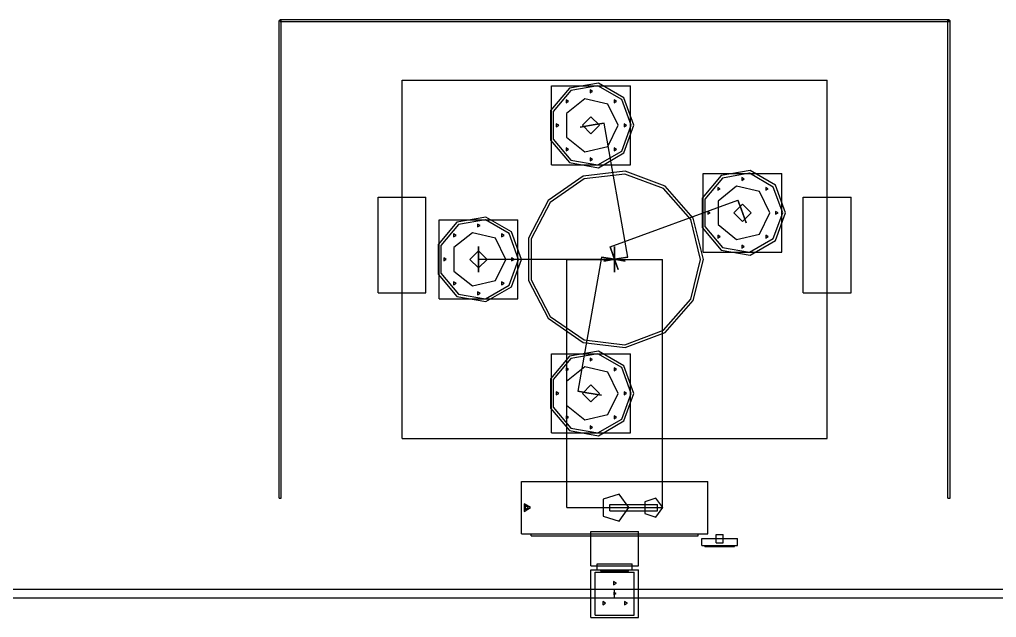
# Model space of a CAD drawing. Header units: millimetres. Extents: x -360090 to -166910, y -230090 to -203978.
# Drawn here: x -328457 to -308007, y -216500 to -203978 of the extents above; entities that cross this region are included whole.
import ezdxf

# ---------------------------------------------------------------- set-up
doc = ezdxf.new("R2010")
doc.units = ezdxf.units.MM

msp = doc.modelspace()

# ---------------------------------------------------------------- linework, layer by layer
at = {"layer": 'V6_FAB2_PORT_ETCH'}
for p, q in [((-316500, -215420), (-316500, -214700)), ((-316500, -215420), (-316500, -214700)), ((-316500, -214700), (-315500, -214700)), ((-316500, -214700), (-315500, -214700)), ((-315500, -215420), (-315500, -214700)), ((-315500, -215420), (-315500, -214700)), ((-316500, -215420), (-315500, -215420)), ((-316500, -215420), (-315500, -215420)), ((-316500, -216500), (-316500, -215500)), ((-316500, -216500), (-316500, -215500)), ((-316500, -215500), (-315500, -215500)), ((-316500, -215500), (-315500, -215500)), ((-316365, -215500), (-316365, -215380)), ((-316365, -215500), (-316365, -215380)), ((-316365, -215380), (-315635, -215380)), ((-316365, -215380), (-315635, -215380)), ((-316365, -215500), (-315635, -215500)), ((-316365, -215500), (-315635, -215500)), ((-316290, -215527), (-316290, -215503)), ((-316290, -215527), (-316290, -215503)), ((-316290, -215503), (-315710, -215503)), ((-316290, -215503), (-315710, -215503)), ((-316290, -215527), (-315710, -215527)), ((-316290, -215527), (-315710, -215527)), ((-315710, -215527), (-315710, -215503)), ((-315710, -215527), (-315710, -215503)), ((-315635, -215500), (-315635, -215380)), ((-315635, -215500), (-315635, -215380)), ((-315500, -216500), (-315500, -215500)), ((-315500, -216500), (-315500, -215500)), ((-316410, -216450), (-316410, -215550)), ((-316410, -216450), (-316410, -215550)), ((-316410, -215550), (-315590, -215550)), ((-316410, -215550), (-315590, -215550)), ((-315590, -216450), (-315590, -215550)), ((-315590, -216450), (-315590, -215550)), ((-315960, -215780), (-316020, -215745)), ((-316020, -215745), (-316020, -215815)), ((-315960, -215780), (-316020, -215745)), ((-316020, -215745), (-316020, -215815)), ((-316020, -215815), (-315960, -215780)), ((-316020, -215815), (-315960, -215780)), ((-316190, -216200), (-316250, -216165)), ((-316250, -216165), (-316250, -216235)), ((-316190, -216200), (-316250, -216165)), ((-316250, -216165), (-316250, -216235)), ((-316250, -216235), (-316190, -216200)), ((-316250, -216235), (-316190, -216200)), ((-315730, -216200), (-315790, -216165)), ((-315790, -216165), (-315790, -216235)), ((-315730, -216200), (-315790, -216165)), ((-315790, -216165), (-315790, -216235)), ((-315790, -216235), (-315730, -216200)), ((-315790, -216235), (-315730, -216200)), ((-316500, -216500), (-315500, -216500)), ((-316500, -216500), (-315500, -216500)), ((-316410, -216450), (-315590, -216450)), ((-316410, -216450), (-315590, -216450))]:
    msp.add_line(p, q, dxfattribs=at)
at = {"layer": 'V6_FAB2_RAIL_01'}
for p, q in [((-338000, -215910), (-316000, -215910)), ((-338000, -215910), (-316000, -215910)), ((-316000, -216090), (-316000, -215910)), ((-316000, -216090), (-316000, -215910)), ((-316000, -216090), (-316000, -215910)), ((-316000, -216090), (-316000, -215910)), ((-316000, -215910), (-294000, -215910)), ((-316000, -215910), (-294000, -215910)), ((-338000, -216090), (-316000, -216090)), ((-338000, -216090), (-316000, -216090)), ((-315966, -216000), (-316017, -215971)), ((-316017, -215971), (-316017, -216029)), ((-315966, -216000), (-316017, -215971)), ((-316017, -215971), (-316017, -216029)), ((-316017, -216029), (-315966, -216000)), ((-316017, -216029), (-315966, -216000)), ((-316000, -216090), (-294000, -216090)), ((-316000, -216090), (-294000, -216090))]:
    msp.add_line(p, q, dxfattribs=at)
at = {"layer": 'V6_FAB2_TOOL_ETCH'}
for p, q in [((-323022, -214000), (-323022, -204000)), ((-323022, -214000), (-323022, -204000)), ((-323022, -204000), (-322978, -204000)), ((-323022, -204000), (-322978, -204000)), ((-323000, -204022), (-323000, -203978)), ((-323000, -204022), (-323000, -203978)), ((-323000, -203978), (-309000, -203978)), ((-323000, -203978), (-309000, -203978)), ((-323000, -204022), (-309000, -204022)), ((-323000, -204022), (-309000, -204022)), ((-322978, -214000), (-322978, -204000)), ((-322978, -214000), (-322978, -204000)), ((-309022, -214000), (-309022, -204000)), ((-309022, -214000), (-309022, -204000)), ((-309022, -204000), (-308978, -204000)), ((-309022, -204000), (-308978, -204000)), ((-309000, -204022), (-309000, -203978)), ((-309000, -204022), (-309000, -203978)), ((-308978, -214000), (-308978, -204000)), ((-308978, -214000), (-308978, -204000)), ((-320450, -212750), (-320450, -205250)), ((-320450, -212750), (-320450, -205250)), ((-320450, -205250), (-311550, -205250)), ((-320450, -205250), (-311550, -205250)), ((-316339, -205307), (-316945, -205414)), ((-316339, -205307), (-316945, -205414)), ((-315805, -205615), (-316339, -205307)), ((-315805, -205615), (-316339, -205307)), ((-311550, -212750), (-311550, -205250)), ((-311550, -212750), (-311550, -205250)), ((-316945, -205414), (-317341, -205885)), ((-316945, -205414), (-317341, -205885)), ((-317320, -207018), (-317320, -205368)), ((-317320, -207018), (-317320, -205368)), ((-317320, -205368), (-315670, -205368)), ((-317320, -205368), (-315670, -205368)), ((-316915, -205466), (-317284, -205906)), ((-316915, -205466), (-317284, -205906)), ((-316349, -205366), (-316915, -205466)), ((-316349, -205366), (-316915, -205466)), ((-316460, -205483), (-316512, -205453)), ((-316512, -205453), (-316512, -205514)), ((-316460, -205483), (-316512, -205453)), ((-316512, -205453), (-316512, -205514)), ((-316512, -205514), (-316460, -205483)), ((-316512, -205514), (-316460, -205483)), ((-315851, -205653), (-316349, -205366)), ((-315851, -205653), (-316349, -205366)), ((-315670, -207018), (-315670, -205368)), ((-315670, -207018), (-315670, -205368)), ((-316962, -205691), (-317014, -205661)), ((-317014, -205661), (-317014, -205722)), ((-316962, -205691), (-317014, -205661)), ((-317014, -205661), (-317014, -205722)), ((-317014, -205722), (-316962, -205691)), ((-317014, -205722), (-316962, -205691)), ((-316622, -205638), (-317008, -205946)), ((-316622, -205638), (-317008, -205946)), ((-316140, -205748), (-316622, -205638)), ((-316140, -205748), (-316622, -205638)), ((-315958, -205691), (-316010, -205661)), ((-316010, -205661), (-316010, -205722)), ((-315958, -205691), (-316010, -205661)), ((-316010, -205661), (-316010, -205722)), ((-316010, -205722), (-315958, -205691)), ((-316010, -205722), (-315958, -205691)), ((-315655, -206193), (-315851, -205653)), ((-315655, -206193), (-315851, -205653)), ((-315595, -206193), (-315805, -205615)), ((-315595, -206193), (-315805, -205615)), ((-317341, -205885), (-317341, -206501)), ((-317341, -205885), (-317341, -206501)), ((-317284, -205906), (-317284, -206481)), ((-317284, -205906), (-317284, -206481)), ((-315925, -206193), (-316140, -205748)), ((-315925, -206193), (-316140, -205748)), ((-317008, -205946), (-317008, -206441)), ((-317008, -205946), (-317008, -206441)), ((-316495, -206013), (-316675, -206193)), ((-316495, -206013), (-316675, -206193)), ((-316315, -206193), (-316495, -206013)), ((-316315, -206193), (-316495, -206013)), ((-317170, -206193), (-317222, -206163)), ((-317222, -206163), (-317222, -206224)), ((-317170, -206193), (-317222, -206163)), ((-317222, -206163), (-317222, -206224)), ((-317222, -206224), (-317170, -206193)), ((-317222, -206224), (-317170, -206193)), ((-316410, -206178), (-316718, -206233)), ((-316718, -206233), (-316410, -206178)), ((-316675, -206193), (-316495, -206373)), ((-316675, -206193), (-316495, -206373)), ((-316495, -206373), (-316315, -206193)), ((-316495, -206373), (-316315, -206193)), ((-316219, -206145), (-316410, -206178)), ((-316410, -206178), (-316219, -206145)), ((-315724, -208951), (-316219, -206145)), ((-316140, -206639), (-315925, -206193)), ((-316140, -206639), (-315925, -206193)), ((-315851, -206733), (-315655, -206193)), ((-315851, -206733), (-315655, -206193)), ((-315805, -206772), (-315595, -206193)), ((-315805, -206772), (-315595, -206193)), ((-315750, -206193), (-315802, -206163)), ((-315802, -206163), (-315802, -206224)), ((-315750, -206193), (-315802, -206163)), ((-315802, -206163), (-315802, -206224)), ((-315802, -206224), (-315750, -206193)), ((-315802, -206224), (-315750, -206193)), ((-317341, -206501), (-316945, -206973)), ((-317341, -206501), (-316945, -206973)), ((-317284, -206481), (-316915, -206921)), ((-317284, -206481), (-316915, -206921)), ((-317008, -206441), (-316622, -206749)), ((-317008, -206441), (-316622, -206749)), ((-316962, -206695), (-317014, -206665)), ((-317014, -206665), (-317014, -206726)), ((-316962, -206695), (-317014, -206665)), ((-317014, -206665), (-317014, -206726)), ((-317014, -206726), (-316962, -206695)), ((-317014, -206726), (-316962, -206695)), ((-316622, -206749), (-316140, -206639)), ((-316622, -206749), (-316140, -206639)), ((-316349, -207021), (-315851, -206733)), ((-316349, -207021), (-315851, -206733)), ((-315958, -206695), (-316010, -206665)), ((-316010, -206665), (-316010, -206726)), ((-315958, -206695), (-316010, -206665)), ((-316010, -206665), (-316010, -206726)), ((-316010, -206726), (-315958, -206695)), ((-316010, -206726), (-315958, -206695)), ((-316915, -206921), (-316349, -207021)), ((-316915, -206921), (-316349, -207021)), ((-316460, -206903), (-316512, -206873)), ((-316512, -206873), (-316512, -206934)), ((-316460, -206903), (-316512, -206873)), ((-316512, -206873), (-316512, -206934)), ((-316512, -206934), (-316460, -206903)), ((-316512, -206934), (-316460, -206903)), ((-316339, -207080), (-315805, -206772)), ((-316339, -207080), (-315805, -206772)), ((-317320, -207018), (-315670, -207018)), ((-317320, -207018), (-315670, -207018)), ((-316945, -206973), (-316339, -207080)), ((-316945, -206973), (-316339, -207080)), ((-315776, -207154), (-316660, -207261)), ((-315776, -207154), (-316660, -207261)), ((-314943, -207469), (-315776, -207154)), ((-314943, -207469), (-315776, -207154)), ((-313166, -207139), (-313772, -207246)), ((-313166, -207139), (-313772, -207246)), ((-312632, -207447), (-313166, -207139)), ((-312632, -207447), (-313166, -207139)), ((-316660, -207261), (-317392, -207767)), ((-316660, -207261), (-317392, -207767)), ((-316638, -207317), (-317347, -207806)), ((-316638, -207317), (-317347, -207806)), ((-315783, -207213), (-316638, -207317)), ((-315783, -207213), (-316638, -207317)), ((-314977, -207519), (-315783, -207213)), ((-314977, -207519), (-315783, -207213)), ((-313772, -207246), (-314168, -207717)), ((-313772, -207246), (-314168, -207717)), ((-314147, -208850), (-314147, -207200)), ((-314147, -208850), (-314147, -207200)), ((-314147, -207200), (-312497, -207200)), ((-314147, -207200), (-312497, -207200)), ((-313742, -207298), (-314111, -207738)), ((-313742, -207298), (-314111, -207738)), ((-313176, -207198), (-313742, -207298)), ((-313176, -207198), (-313742, -207298)), ((-313287, -207315), (-313339, -207285)), ((-313339, -207285), (-313339, -207346)), ((-313287, -207315), (-313339, -207285)), ((-313339, -207285), (-313339, -207346)), ((-313339, -207346), (-313287, -207315)), ((-313339, -207346), (-313287, -207315)), ((-312678, -207485), (-313176, -207198)), ((-312678, -207485), (-313176, -207198)), ((-312497, -208850), (-312497, -207200)), ((-312497, -208850), (-312497, -207200)), ((-314406, -208163), (-314977, -207519)), ((-314406, -208163), (-314977, -207519)), ((-314353, -208136), (-314943, -207469)), ((-314353, -208136), (-314943, -207469)), ((-313789, -207523), (-313841, -207493)), ((-313841, -207493), (-313841, -207554)), ((-313789, -207523), (-313841, -207493)), ((-313841, -207493), (-313841, -207554)), ((-313841, -207554), (-313789, -207523)), ((-313841, -207554), (-313789, -207523)), ((-313449, -207470), (-313835, -207778)), ((-313449, -207470), (-313835, -207778)), ((-312966, -207580), (-313449, -207470)), ((-312966, -207580), (-313449, -207470)), ((-312785, -207523), (-312837, -207493)), ((-312837, -207493), (-312837, -207554)), ((-312785, -207523), (-312837, -207493)), ((-312837, -207493), (-312837, -207554)), ((-312837, -207554), (-312785, -207523)), ((-312837, -207554), (-312785, -207523)), ((-312482, -208025), (-312678, -207485)), ((-312482, -208025), (-312678, -207485)), ((-312422, -208025), (-312632, -207447)), ((-312422, -208025), (-312632, -207447)), ((-320950, -209700), (-320950, -207700)), ((-320950, -209700), (-320950, -207700)), ((-320950, -207700), (-319950, -207700)), ((-320950, -207700), (-319950, -207700)), ((-319950, -209700), (-319950, -207700)), ((-319950, -209700), (-319950, -207700)), ((-317392, -207767), (-317806, -208555)), ((-317392, -207767), (-317806, -208555)), ((-316096, -208737), (-313418, -207762)), ((-314168, -207717), (-314168, -208333)), ((-314168, -207717), (-314168, -208333)), ((-314111, -207738), (-314111, -208313)), ((-314111, -207738), (-314111, -208313)), ((-313418, -207762), (-313351, -207944)), ((-313351, -207944), (-313418, -207762)), ((-312752, -208025), (-312966, -207580)), ((-312752, -208025), (-312966, -207580)), ((-312050, -209700), (-312050, -207700)), ((-312050, -209700), (-312050, -207700)), ((-312050, -207700), (-311050, -207700)), ((-312050, -207700), (-311050, -207700)), ((-311050, -209700), (-311050, -207700)), ((-311050, -209700), (-311050, -207700)), ((-317347, -207806), (-317748, -208569)), ((-317347, -207806), (-317748, -208569)), ((-313835, -207778), (-313835, -208273)), ((-313835, -207778), (-313835, -208273)), ((-313322, -207845), (-313502, -208025)), ((-313322, -207845), (-313502, -208025)), ((-313351, -207944), (-313244, -208238)), ((-313244, -208238), (-313351, -207944)), ((-313142, -208025), (-313322, -207845)), ((-313142, -208025), (-313322, -207845)), ((-319675, -209825), (-319675, -208175)), ((-319675, -209825), (-319675, -208175)), ((-319675, -208175), (-318025, -208175)), ((-319675, -208175), (-318025, -208175)), ((-318694, -208114), (-319300, -208221)), ((-318694, -208114), (-319300, -208221)), ((-318704, -208173), (-319270, -208273)), ((-318704, -208173), (-319270, -208273)), ((-318207, -208460), (-318704, -208173)), ((-318207, -208460), (-318704, -208173)), ((-318161, -208421), (-318694, -208114)), ((-318161, -208421), (-318694, -208114)), ((-318025, -209825), (-318025, -208175)), ((-318025, -209825), (-318025, -208175)), ((-314200, -209000), (-314406, -208163)), ((-314200, -209000), (-314406, -208163)), ((-314140, -209000), (-314353, -208136)), ((-314140, -209000), (-314353, -208136)), ((-313997, -208025), (-314049, -207995)), ((-314049, -207995), (-314049, -208056)), ((-313997, -208025), (-314049, -207995)), ((-314049, -207995), (-314049, -208056)), ((-314049, -208056), (-313997, -208025)), ((-314049, -208056), (-313997, -208025)), ((-313502, -208025), (-313322, -208205)), ((-313502, -208025), (-313322, -208205)), ((-313322, -208205), (-313142, -208025)), ((-313322, -208205), (-313142, -208025)), ((-312966, -208471), (-312752, -208025)), ((-312966, -208471), (-312752, -208025)), ((-312678, -208565), (-312482, -208025)), ((-312678, -208565), (-312482, -208025)), ((-312632, -208604), (-312422, -208025)), ((-312632, -208604), (-312422, -208025)), ((-312577, -208025), (-312629, -207995)), ((-312629, -207995), (-312629, -208056)), ((-312577, -208025), (-312629, -207995)), ((-312629, -207995), (-312629, -208056)), ((-312629, -208056), (-312577, -208025)), ((-312629, -208056), (-312577, -208025)), ((-319300, -208221), (-319696, -208692)), ((-319300, -208221), (-319696, -208692)), ((-319270, -208273), (-319639, -208713)), ((-319270, -208273), (-319639, -208713)), ((-318815, -208290), (-318868, -208260)), ((-318868, -208260), (-318868, -208320)), ((-318815, -208290), (-318868, -208260)), ((-318868, -208260), (-318868, -208320)), ((-318868, -208320), (-318815, -208290)), ((-318868, -208320), (-318815, -208290)), ((-314168, -208333), (-313772, -208805)), ((-314168, -208333), (-313772, -208805)), ((-314111, -208313), (-313742, -208753)), ((-314111, -208313), (-313742, -208753)), ((-313835, -208273), (-313449, -208581)), ((-313835, -208273), (-313449, -208581)), ((-319317, -208498), (-319370, -208468)), ((-319370, -208468), (-319370, -208528)), ((-319317, -208498), (-319370, -208468)), ((-319370, -208468), (-319370, -208528)), ((-319370, -208528), (-319317, -208498)), ((-319370, -208528), (-319317, -208498)), ((-318977, -208444), (-319364, -208753)), ((-318977, -208444), (-319364, -208753)), ((-318495, -208554), (-318977, -208444)), ((-318495, -208554), (-318977, -208444)), ((-318280, -209000), (-318495, -208554)), ((-318280, -209000), (-318495, -208554)), ((-318313, -208498), (-318365, -208468)), ((-318365, -208468), (-318365, -208528)), ((-318313, -208498), (-318365, -208468)), ((-318365, -208468), (-318365, -208528)), ((-318365, -208528), (-318313, -208498)), ((-318365, -208528), (-318313, -208498)), ((-318010, -209000), (-318207, -208460)), ((-318010, -209000), (-318207, -208460)), ((-317950, -209000), (-318161, -208421)), ((-317950, -209000), (-318161, -208421)), ((-317806, -208555), (-317806, -209445)), ((-317806, -208555), (-317806, -209445)), ((-317748, -208569), (-317748, -209431)), ((-317748, -208569), (-317748, -209431)), ((-313789, -208527), (-313841, -208497)), ((-313841, -208497), (-313841, -208558)), ((-313789, -208527), (-313841, -208497)), ((-313841, -208497), (-313841, -208558)), ((-313841, -208558), (-313789, -208527)), ((-313841, -208558), (-313789, -208527)), ((-313449, -208581), (-312966, -208471)), ((-313449, -208581), (-312966, -208471)), ((-313176, -208852), (-312678, -208565)), ((-313176, -208852), (-312678, -208565)), ((-312785, -208527), (-312837, -208497)), ((-312837, -208497), (-312837, -208558)), ((-312785, -208527), (-312837, -208497)), ((-312837, -208497), (-312837, -208558)), ((-312837, -208558), (-312785, -208527)), ((-312837, -208558), (-312785, -208527)), ((-319696, -208692), (-319696, -209308)), ((-319696, -208692), (-319696, -209308)), ((-319639, -208713), (-319639, -209287)), ((-319639, -208713), (-319639, -209287)), ((-319364, -208753), (-319364, -209247)), ((-319364, -208753), (-319364, -209247)), ((-318850, -208835), (-318850, -208734)), ((-318850, -208734), (-318850, -209000)), ((-316096, -208737), (-316030, -208919)), ((-316030, -208919), (-316096, -208737)), ((-316000, -208835), (-316000, -208734)), ((-316000, -208734), (-316000, -209000)), ((-313742, -208753), (-313176, -208852)), ((-313742, -208753), (-313176, -208852)), ((-313287, -208735), (-313339, -208705)), ((-313339, -208705), (-313339, -208766)), ((-313287, -208735), (-313339, -208705)), ((-313339, -208705), (-313339, -208766)), ((-313339, -208766), (-313287, -208735)), ((-313339, -208766), (-313287, -208735)), ((-313166, -208912), (-312632, -208604)), ((-313166, -208912), (-312632, -208604)), ((-319525, -209000), (-319578, -208970)), ((-319578, -208970), (-319578, -209030)), ((-319525, -209000), (-319578, -208970)), ((-319578, -208970), (-319578, -209030)), ((-318850, -208820), (-319030, -209000)), ((-318850, -208820), (-319030, -209000)), ((-318670, -209000), (-318850, -208820)), ((-318670, -209000), (-318850, -208820)), ((-318850, -209165), (-318850, -208835)), ((-318105, -209000), (-318158, -208970)), ((-318158, -208970), (-318158, -209030)), ((-318105, -209000), (-318158, -208970)), ((-318158, -208970), (-318158, -209030)), ((-316276, -208951), (-316771, -211758)), ((-316276, -208951), (-316085, -208985)), ((-316085, -208985), (-316276, -208951)), ((-315915, -208985), (-316223, -209039)), ((-316223, -209039), (-315915, -208985)), ((-316085, -208985), (-315777, -209039)), ((-315777, -209039), (-316085, -208985)), ((-316030, -208919), (-315923, -209213)), ((-315923, -209213), (-316030, -208919)), ((-316000, -209165), (-316000, -208835)), ((-315724, -208951), (-315915, -208985)), ((-315915, -208985), (-315724, -208951)), ((-314147, -208850), (-312497, -208850)), ((-314147, -208850), (-312497, -208850)), ((-313772, -208805), (-313166, -208912)), ((-313772, -208805), (-313166, -208912)), ((-319578, -209030), (-319525, -209000)), ((-319578, -209030), (-319525, -209000)), ((-319030, -209000), (-318850, -209180)), ((-319030, -209000), (-318850, -209180)), ((-318850, -209180), (-318670, -209000)), ((-318850, -209180), (-318670, -209000)), ((-318850, -209000), (-318850, -209266)), ((-316000, -209000), (-318850, -209000)), ((-318850, -209266), (-318850, -209165)), ((-318495, -209446), (-318280, -209000)), ((-318495, -209446), (-318280, -209000)), ((-318207, -209540), (-318010, -209000)), ((-318207, -209540), (-318010, -209000)), ((-318161, -209579), (-317950, -209000)), ((-318161, -209579), (-317950, -209000)), ((-318158, -209030), (-318105, -209000)), ((-318158, -209030), (-318105, -209000)), ((-317000, -214200), (-317000, -209000)), ((-317000, -214200), (-317000, -209000)), ((-317000, -209000), (-315000, -209000)), ((-317000, -209000), (-315000, -209000)), ((-316000, -209000), (-316000, -209266)), ((-316000, -209266), (-316000, -209165)), ((-315000, -214200), (-315000, -209000)), ((-315000, -214200), (-315000, -209000)), ((-314406, -209837), (-314200, -209000)), ((-314406, -209837), (-314200, -209000)), ((-314353, -209864), (-314140, -209000)), ((-314353, -209864), (-314140, -209000)), ((-319696, -209308), (-319300, -209779)), ((-319696, -209308), (-319300, -209779)), ((-319639, -209287), (-319270, -209727)), ((-319639, -209287), (-319270, -209727)), ((-319364, -209247), (-318977, -209556)), ((-319364, -209247), (-318977, -209556)), ((-319317, -209502), (-319370, -209472)), ((-319370, -209472), (-319370, -209532)), ((-319317, -209502), (-319370, -209472)), ((-319370, -209472), (-319370, -209532)), ((-319370, -209532), (-319317, -209502)), ((-319370, -209532), (-319317, -209502)), ((-318977, -209556), (-318495, -209446)), ((-318977, -209556), (-318495, -209446)), ((-318704, -209827), (-318207, -209540)), ((-318704, -209827), (-318207, -209540)), ((-318694, -209886), (-318161, -209579)), ((-318694, -209886), (-318161, -209579)), ((-318313, -209502), (-318365, -209472)), ((-318365, -209472), (-318365, -209532)), ((-318313, -209502), (-318365, -209472)), ((-318365, -209472), (-318365, -209532)), ((-318365, -209532), (-318313, -209502)), ((-318365, -209532), (-318313, -209502)), ((-317806, -209445), (-317392, -210233)), ((-317806, -209445), (-317392, -210233)), ((-317748, -209431), (-317347, -210194)), ((-317748, -209431), (-317347, -210194)), ((-320950, -209700), (-319950, -209700)), ((-320950, -209700), (-319950, -209700)), ((-319300, -209779), (-318694, -209886)), ((-319300, -209779), (-318694, -209886)), ((-319270, -209727), (-318704, -209827)), ((-319270, -209727), (-318704, -209827)), ((-318815, -209710), (-318868, -209680)), ((-318868, -209680), (-318868, -209740)), ((-318815, -209710), (-318868, -209680)), ((-318868, -209680), (-318868, -209740)), ((-318868, -209740), (-318815, -209710)), ((-318868, -209740), (-318815, -209710)), ((-312050, -209700), (-311050, -209700)), ((-312050, -209700), (-311050, -209700)), ((-319675, -209825), (-318025, -209825)), ((-319675, -209825), (-318025, -209825)), ((-314977, -210481), (-314406, -209837)), ((-314977, -210481), (-314406, -209837)), ((-314943, -210531), (-314353, -209864)), ((-314943, -210531), (-314353, -209864)), ((-317347, -210194), (-316638, -210683)), ((-317347, -210194), (-316638, -210683)), ((-317392, -210233), (-316660, -210739)), ((-317392, -210233), (-316660, -210739)), ((-315783, -210787), (-314977, -210481)), ((-315783, -210787), (-314977, -210481)), ((-315776, -210846), (-314943, -210531)), ((-315776, -210846), (-314943, -210531)), ((-316660, -210739), (-315776, -210846)), ((-316660, -210739), (-315776, -210846)), ((-316638, -210683), (-315783, -210787)), ((-316638, -210683), (-315783, -210787)), ((-316945, -211027), (-317341, -211499)), ((-316945, -211027), (-317341, -211499)), ((-317320, -212632), (-317320, -210982)), ((-317320, -212632), (-317320, -210982)), ((-317320, -210982), (-315670, -210982)), ((-317320, -210982), (-315670, -210982)), ((-316339, -210920), (-316945, -211027)), ((-316339, -210920), (-316945, -211027)), ((-316349, -210979), (-316915, -211079)), ((-316349, -210979), (-316915, -211079)), ((-315851, -211267), (-316349, -210979)), ((-315851, -211267), (-316349, -210979)), ((-315805, -211228), (-316339, -210920)), ((-315805, -211228), (-316339, -210920)), ((-315670, -212632), (-315670, -210982)), ((-315670, -212632), (-315670, -210982)), ((-316915, -211079), (-317284, -211519)), ((-316915, -211079), (-317284, -211519)), ((-316460, -211097), (-316512, -211066)), ((-316512, -211066), (-316512, -211127)), ((-316460, -211097), (-316512, -211066)), ((-316512, -211066), (-316512, -211127)), ((-316512, -211127), (-316460, -211097)), ((-316512, -211127), (-316460, -211097)), ((-315595, -211807), (-315805, -211228)), ((-315595, -211807), (-315805, -211228)), ((-316962, -211305), (-317014, -211274)), ((-317014, -211274), (-317014, -211335)), ((-316962, -211305), (-317014, -211274)), ((-317014, -211274), (-317014, -211335)), ((-317014, -211335), (-316962, -211305)), ((-317014, -211335), (-316962, -211305)), ((-316622, -211251), (-317008, -211559)), ((-316622, -211251), (-317008, -211559)), ((-316140, -211361), (-316622, -211251)), ((-316140, -211361), (-316622, -211251)), ((-315925, -211807), (-316140, -211361)), ((-315925, -211807), (-316140, -211361)), ((-315958, -211305), (-316010, -211274)), ((-316010, -211274), (-316010, -211335)), ((-315958, -211305), (-316010, -211274)), ((-316010, -211274), (-316010, -211335)), ((-316010, -211335), (-315958, -211305)), ((-316010, -211335), (-315958, -211305)), ((-315655, -211807), (-315851, -211267)), ((-315655, -211807), (-315851, -211267)), ((-317341, -211499), (-317341, -212115)), ((-317341, -211499), (-317341, -212115)), ((-317284, -211519), (-317284, -212094)), ((-317284, -211519), (-317284, -212094)), ((-317008, -211559), (-317008, -212054)), ((-317008, -211559), (-317008, -212054)), ((-316495, -211627), (-316675, -211807)), ((-316495, -211627), (-316675, -211807)), ((-316315, -211807), (-316495, -211627)), ((-316315, -211807), (-316495, -211627)), ((-317170, -211807), (-317222, -211776)), ((-317222, -211776), (-317222, -211837)), ((-317170, -211807), (-317222, -211776)), ((-317222, -211776), (-317222, -211837)), ((-317222, -211837), (-317170, -211807)), ((-317222, -211837), (-317170, -211807)), ((-316771, -211758), (-316580, -211792)), ((-316580, -211792), (-316771, -211758)), ((-316675, -211807), (-316495, -211987)), ((-316675, -211807), (-316495, -211987)), ((-316580, -211792), (-316272, -211846)), ((-316272, -211846), (-316580, -211792)), ((-316495, -211987), (-316315, -211807)), ((-316495, -211987), (-316315, -211807)), ((-316140, -212252), (-315925, -211807)), ((-316140, -212252), (-315925, -211807)), ((-315851, -212347), (-315655, -211807)), ((-315851, -212347), (-315655, -211807)), ((-315805, -212385), (-315595, -211807)), ((-315805, -212385), (-315595, -211807)), ((-315750, -211807), (-315802, -211776)), ((-315802, -211776), (-315802, -211837)), ((-315750, -211807), (-315802, -211776)), ((-315802, -211776), (-315802, -211837)), ((-315802, -211837), (-315750, -211807)), ((-315802, -211837), (-315750, -211807)), ((-317008, -212054), (-316622, -212362)), ((-317008, -212054), (-316622, -212362)), ((-317341, -212115), (-316945, -212586)), ((-317341, -212115), (-316945, -212586)), ((-317284, -212094), (-316915, -212534)), ((-317284, -212094), (-316915, -212534)), ((-316622, -212362), (-316140, -212252)), ((-316622, -212362), (-316140, -212252)), ((-316962, -212309), (-317014, -212278)), ((-317014, -212278), (-317014, -212339)), ((-316962, -212309), (-317014, -212278)), ((-317014, -212278), (-317014, -212339)), ((-317014, -212339), (-316962, -212309)), ((-317014, -212339), (-316962, -212309)), ((-316349, -212634), (-315851, -212347)), ((-316349, -212634), (-315851, -212347)), ((-316339, -212693), (-315805, -212385)), ((-316339, -212693), (-315805, -212385)), ((-315958, -212309), (-316010, -212278)), ((-316010, -212278), (-316010, -212339)), ((-315958, -212309), (-316010, -212278)), ((-316010, -212278), (-316010, -212339)), ((-316010, -212339), (-315958, -212309)), ((-316010, -212339), (-315958, -212309)), ((-317320, -212632), (-315670, -212632)), ((-317320, -212632), (-315670, -212632)), ((-316945, -212586), (-316339, -212693)), ((-316945, -212586), (-316339, -212693)), ((-316915, -212534), (-316349, -212634)), ((-316915, -212534), (-316349, -212634)), ((-316460, -212517), (-316512, -212486)), ((-316512, -212486), (-316512, -212547)), ((-316460, -212517), (-316512, -212486)), ((-316512, -212486), (-316512, -212547)), ((-316512, -212547), (-316460, -212517)), ((-316512, -212547), (-316460, -212517)), ((-320450, -212750), (-311550, -212750)), ((-320450, -212750), (-311550, -212750)), ((-317950, -214750), (-317950, -213650)), ((-317950, -214750), (-317950, -213650)), ((-317950, -213650), (-314050, -213650)), ((-317950, -213650), (-314050, -213650)), ((-314050, -214750), (-314050, -213650)), ((-314050, -214750), (-314050, -213650)), ((-323022, -214000), (-322978, -214000)), ((-323022, -214000), (-322978, -214000)), ((-315907, -213915), (-316243, -214024)), ((-315907, -213915), (-316243, -214024)), ((-316243, -214024), (-316243, -214376)), ((-316243, -214024), (-316243, -214376)), ((-315700, -214200), (-315907, -213915)), ((-315700, -214200), (-315907, -213915)), ((-315135, -214000), (-315370, -214077)), ((-315135, -214000), (-315370, -214077)), ((-315370, -214077), (-315370, -214323)), ((-315370, -214077), (-315370, -214323)), ((-314990, -214200), (-315135, -214000)), ((-314990, -214200), (-315135, -214000)), ((-309022, -214000), (-308978, -214000)), ((-309022, -214000), (-308978, -214000)), ((-317760, -214200), (-317895, -214122)), ((-317895, -214122), (-317895, -214278)), ((-317760, -214200), (-317895, -214122)), ((-317895, -214122), (-317895, -214278)), ((-317760, -214200), (-317895, -214122)), ((-317895, -214122), (-317895, -214278)), ((-317760, -214200), (-317895, -214122)), ((-317895, -214122), (-317895, -214278)), ((-317760, -214200), (-317895, -214122)), ((-317895, -214122), (-317895, -214278)), ((-317760, -214200), (-317895, -214122)), ((-317895, -214122), (-317895, -214278)), ((-317895, -214278), (-317760, -214200)), ((-317895, -214278), (-317760, -214200)), ((-317895, -214278), (-317760, -214200)), ((-317895, -214278), (-317760, -214200)), ((-317895, -214278), (-317760, -214200)), ((-317895, -214278), (-317760, -214200)), ((-317805, -214200), (-317872, -214161)), ((-317872, -214161), (-317872, -214239)), ((-317805, -214200), (-317872, -214161)), ((-317872, -214161), (-317872, -214239)), ((-317872, -214239), (-317805, -214200)), ((-317872, -214239), (-317805, -214200)), ((-317000, -214200), (-315000, -214200)), ((-317000, -214200), (-315000, -214200)), ((-316100, -214265), (-316100, -214135)), ((-316100, -214265), (-316100, -214135)), ((-316100, -214135), (-315100, -214135)), ((-316100, -214135), (-315100, -214135)), ((-316100, -214265), (-315100, -214265)), ((-316100, -214265), (-315100, -214265)), ((-315907, -214485), (-315700, -214200)), ((-315907, -214485), (-315700, -214200)), ((-315135, -214400), (-314990, -214200)), ((-315135, -214400), (-314990, -214200)), ((-315100, -214265), (-315100, -214135)), ((-315100, -214265), (-315100, -214135)), ((-316243, -214376), (-315907, -214485)), ((-316243, -214376), (-315907, -214485)), ((-315370, -214323), (-315135, -214400)), ((-315370, -214323), (-315135, -214400)), ((-317950, -214750), (-314050, -214750)), ((-317950, -214750), (-314050, -214750)), ((-317750, -214788), (-317750, -214748)), ((-317750, -214788), (-317750, -214748)), ((-317750, -214748), (-314250, -214748)), ((-317750, -214748), (-314250, -214748)), ((-317750, -214788), (-314250, -214788)), ((-317750, -214788), (-314250, -214788)), ((-314250, -214788), (-314250, -214748)), ((-314250, -214788), (-314250, -214748)), ((-314175, -214995), (-314175, -214845)), ((-314175, -214995), (-314175, -214845)), ((-314175, -214845), (-313425, -214845)), ((-314175, -214845), (-313425, -214845)), ((-313875, -214940), (-313875, -214760)), ((-313875, -214940), (-313875, -214760)), ((-313875, -214760), (-313725, -214760)), ((-313875, -214760), (-313725, -214760)), ((-313725, -214940), (-313725, -214760)), ((-313725, -214940), (-313725, -214760)), ((-313425, -214995), (-313425, -214845)), ((-313425, -214995), (-313425, -214845)), ((-314175, -214995), (-313425, -214995)), ((-314175, -214995), (-313425, -214995)), ((-314110, -215011), (-314110, -214999)), ((-314110, -215011), (-314110, -214999)), ((-314110, -214999), (-313490, -214999)), ((-314110, -214999), (-313490, -214999)), ((-314110, -215011), (-313490, -215011)), ((-314110, -215011), (-313490, -215011)), ((-313875, -214940), (-313725, -214940)), ((-313875, -214940), (-313725, -214940)), ((-313490, -215011), (-313490, -214999)), ((-313490, -215011), (-313490, -214999))]:
    msp.add_line(p, q, dxfattribs=at)

doc.saveas('drawing.dxf')
